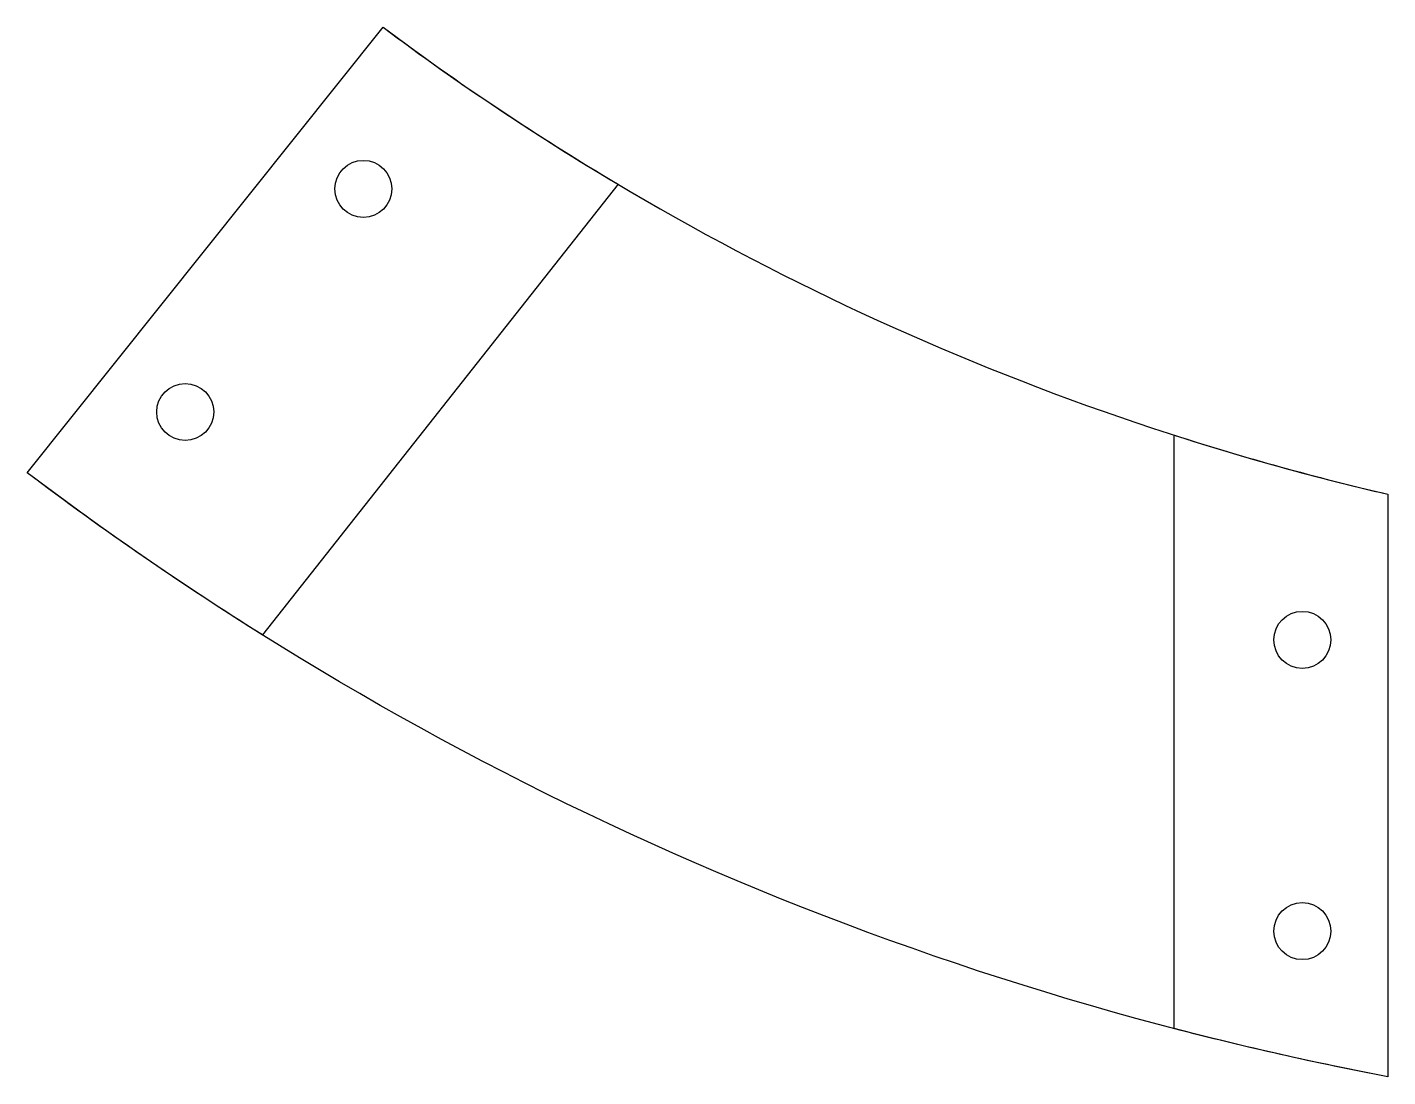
# Model space of a CAD drawing. Header units: millimetres. Extents: x -138.1 to -42.6, y -225.3 to -151.7.
import ezdxf

# ---------------------------------------------------------------- set-up
doc = ezdxf.new("R2010")
doc.units = ezdxf.units.MM
doc.header["$MEASUREMENT"] = 0

msp = doc.modelspace()

# ---------------------------------------------------------------- linework, layer by layer
for points in [[(-42.622, -225.294, -0.115162), (-138.095, -182.934), (-113.127, -151.684, 0.103514), (-42.622, -184.435)], [(-121.591, -194.305, -0.021819), (-138.095, -182.934), (-113.127, -151.684, 0.026153), (-96.631, -162.702)], [(-42.622, -225.294, -0.016736), (-57.622, -221.912), (-57.622, -180.291, 0.02051), (-42.622, -184.435)]]:
    msp.add_lwpolyline(points, format="xyb", close=True)
for centre in [(-114.508, -163.024), (-114.508, -163.024), (-127.008, -178.669), (-127.008, -178.669), (-48.622, -194.65), (-48.622, -194.65), (-48.622, -215.079), (-48.622, -215.079)]:
    msp.add_circle(centre, 2)

doc.saveas('drawing.dxf')
